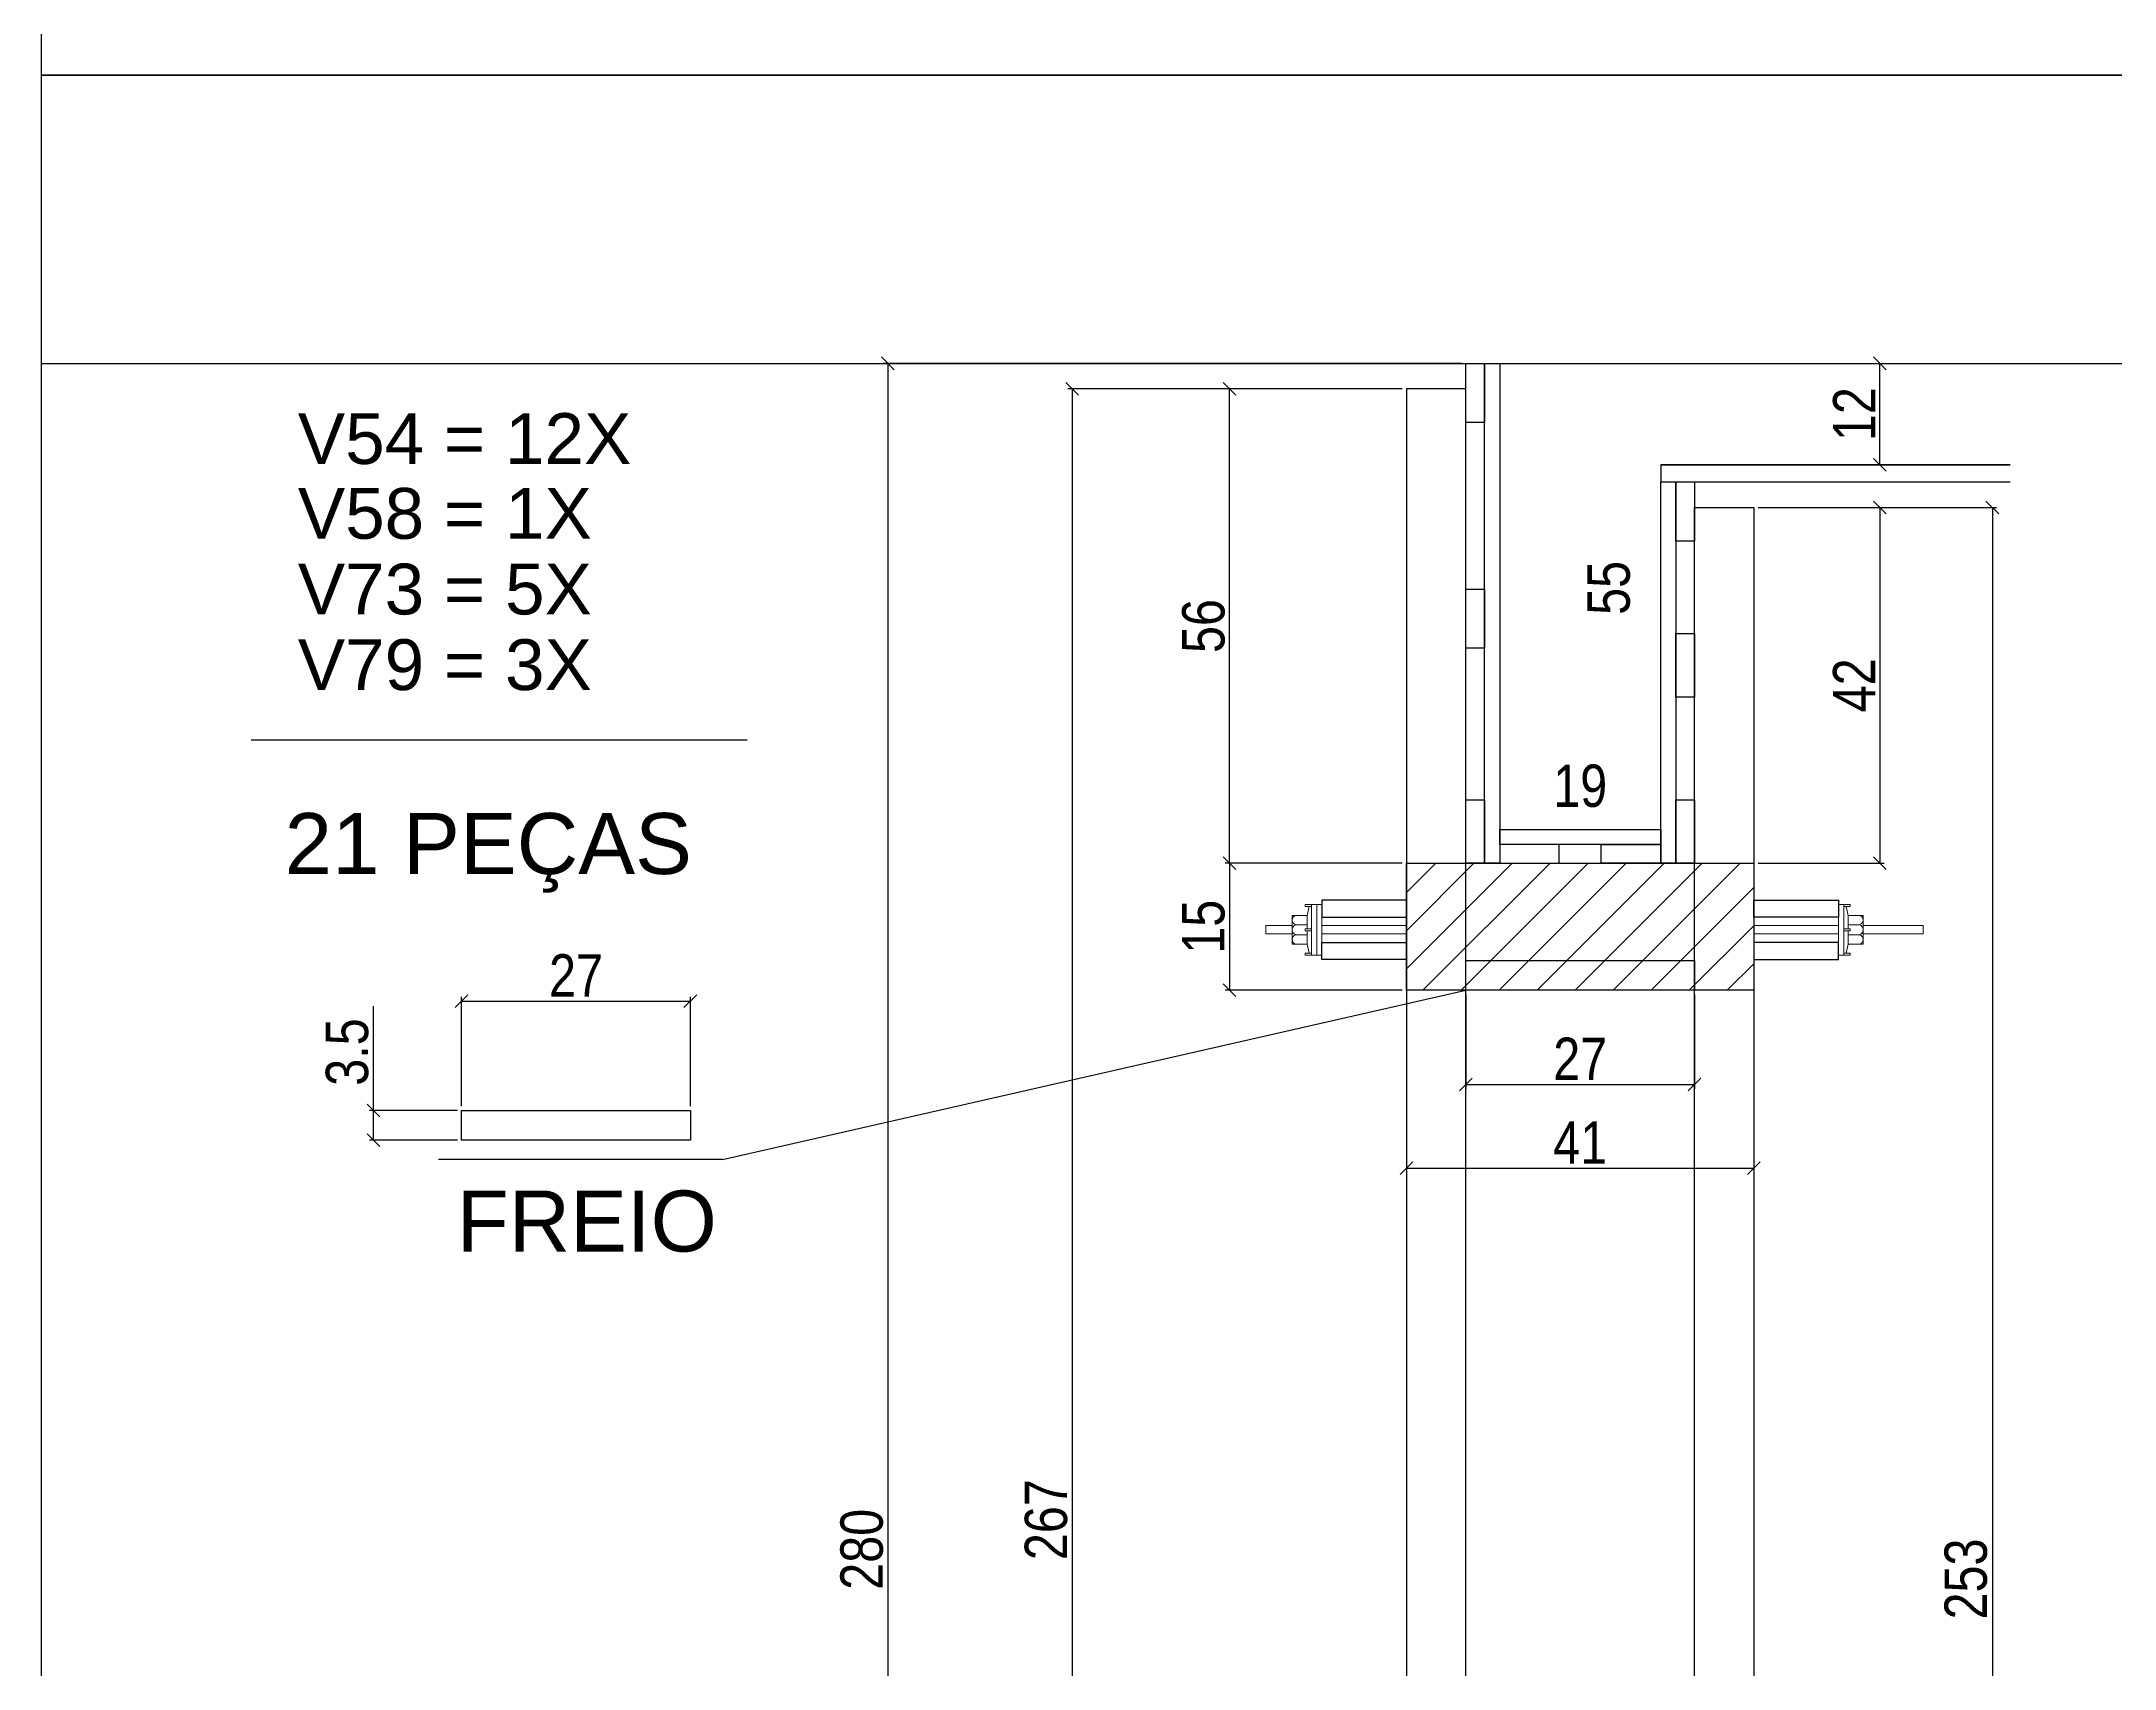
# Model space of a CAD drawing. Header units: millimetres. Extents: x 3247 to 10920, y 704 to 3817.
# Drawn here: x 3246.8 to 3736.2, y 2632.7 to 3016.9 of the extents above; entities that cross this region are included whole.
import ezdxf

# ---------------------------------------------------------------- set-up
doc = ezdxf.new("R2010")
doc.units = ezdxf.units.MM
for name, color, linetype in [('1', 1, 'Continuous'), ('COTA', 241, 'Continuous'), ('GARFOS OK', 3, 'Continuous'), ('Hachura', 253, 'Continuous'), ('Painéis', 200, 'Continuous'), ('Resinado', 41, 'Continuous'), ('SARR_3.5x7', 81, 'Continuous'), ('SARR_7x7', 40, 'Continuous'), ('TIRAS REESCORAMENTO', 252, 'Continuous'), ('VIGAS', 3, 'Continuous')]:
    doc.layers.add(name, color=color, linetype=linetype)
doc.layers.add('BARRA_ANCORAGEM', color=1, linetype='Continuous', lineweight=15)
doc.styles.add('COTA TECNICA 2X', font='techl___.ttf', dxfattribs={"height": 10})
doc.styles.add('R80-50', font='arial.ttf', dxfattribs={"height": 10})
doc.dimstyles.new('SECAO', dxfattribs={"dimscale": 0.333333, "dimtxt": 5, "dimasz": 9, "dimexe": 3, "dimexo": 3, "dimgap": 3, "dimtad": 1, "dimdec": 1, "dimlfac": 0.5, "dimzin": 12, "dimdsep": 46, "dimtxsty": 'COTA TECNICA 2X', "dimblk1": 'OBLIQUE', "dimblk2": 'OBLIQUE', "dimsah": 1, "dimcen": 0.9, "dimclrd": 4, "dimclre": 4, "dimclrt": 240, "dimadec": 1, "dimazin": 3, "dimtfac": 1, "dimtdec": 1, "dimtmove": 0, "dimatfit": 3, "dimfxl": 1, "dimtolj": 1, "dimtzin": 12, "dimarcsym": 0})

# ---------------------------------------------------------------- blocks, each defined once
blk = doc.blocks.new('_Oblique')
at = {"layer": '1', "color": 0, "lineweight": -2}
blk.add_line((-0.5, -0.5), (0.5, 0.5), dxfattribs=at)
blk = doc.blocks.new('*D106')
at = {"layer": 'COTA', "color": 4, "lineweight": -2, "transparency": 16777216}
for p, q in [((3568.02, 2934.89), (3489.06, 2934.89)), ((3490.06, 2934.89), (3490.06, 2400.8)), ((3568.02, 2400.8), (3489.06, 2400.8))]:
    blk.add_line(p, q, dxfattribs=at)
at = {"layer": 'Defpoints', "color": 0, "transparency": 16777216}
for p in [(3569.02, 2934.89), (3490.06, 2400.8), (3569.02, 2400.8)]:
    blk.add_point(p, dxfattribs=at)
at = {"layer": 'COTA', "color": 4, "lineweight": -2, "transparency": 16777216, "xscale": 3, "yscale": 3, "zscale": 3}
for p, rotation in [((3490.06, 2934.89), 90), ((3490.06, 2400.8), 270)]:
    blk.add_blockref('_Oblique', p, dxfattribs=dict(at, rotation=rotation))
at = {"layer": 'COTA', "color": 240, "transparency": 16777216, "insert": (3483.96, 2667.84), "char_height": 10, "attachment_point": 5, "rotation": 90, "style": 'COTA TECNICA 2X'}
blk.add_mtext('\\A1;267', dxfattribs=at)
blk = doc.blocks.new('*D112')
at = {"layer": 'COTA', "color": 4, "lineweight": -2, "transparency": 16777216}
for p, q in [((3568.02, 2934.89), (3526.22, 2934.89)), ((3527.22, 2822.84), (3527.22, 2934.89)), ((3568.02, 2822.84), (3526.22, 2822.84))]:
    blk.add_line(p, q, dxfattribs=at)
at = {"layer": 'Defpoints', "color": 0, "transparency": 16777216}
for p in [(3527.22, 2934.89), (3569.02, 2934.89), (3569.02, 2822.84)]:
    blk.add_point(p, dxfattribs=at)
at = {"layer": 'COTA', "color": 4, "lineweight": -2, "transparency": 16777216, "xscale": 3, "yscale": 3, "zscale": 3}
for p, rotation in [((3527.22, 2934.89), 90), ((3527.22, 2822.84), 270)]:
    blk.add_blockref('_Oblique', p, dxfattribs=dict(at, rotation=rotation))
at = {"layer": 'COTA', "color": 240, "transparency": 16777216, "insert": (3521.11, 2878.86), "char_height": 10, "attachment_point": 5, "rotation": 90, "style": 'COTA TECNICA 2X'}
blk.add_mtext('\\A1;56', dxfattribs=at)
blk = doc.blocks.new('*D113')
at = {"layer": 'COTA', "color": 4, "lineweight": -2, "transparency": 16777216}
for p, q in [((3652.02, 2906.86), (3681.78, 2906.86)), ((3680.78, 2906.86), (3680.78, 2822.84)), ((3652.02, 2822.84), (3681.78, 2822.84))]:
    blk.add_line(p, q, dxfattribs=at)
at = {"layer": 'Defpoints', "color": 0, "transparency": 16777216}
for p in [(3651.02, 2906.86), (3651.02, 2822.84), (3680.78, 2822.84)]:
    blk.add_point(p, dxfattribs=at)
at = {"layer": 'COTA', "color": 4, "lineweight": -2, "transparency": 16777216, "xscale": 3, "yscale": 3, "zscale": 3}
for p, rotation in [((3680.78, 2906.86), 90), ((3680.78, 2822.84), 270)]:
    blk.add_blockref('_Oblique', p, dxfattribs=dict(at, rotation=rotation))
at = {"layer": 'COTA', "color": 240, "transparency": 16777216, "insert": (3674.7, 2864.85), "char_height": 10, "attachment_point": 5, "rotation": 90, "style": 'COTA TECNICA 2X'}
blk.add_mtext('\\A1;42', dxfattribs=at)
blk = doc.blocks.new('*D114')
at = {"layer": 'COTA', "color": 4, "lineweight": -2, "transparency": 16777216}
for p, q in [((3582.02, 2940.89), (3445.56, 2940.89)), ((3446.56, 2940.89), (3446.56, 2380.8)), ((3568.02, 2380.8), (3445.56, 2380.8))]:
    blk.add_line(p, q, dxfattribs=at)
at = {"layer": 'Defpoints', "color": 0, "transparency": 16777216}
for p in [(3583.02, 2940.89), (3446.56, 2380.8), (3569.02, 2380.8)]:
    blk.add_point(p, dxfattribs=at)
at = {"layer": 'COTA', "color": 4, "lineweight": -2, "transparency": 16777216, "xscale": 3, "yscale": 3, "zscale": 3}
for p, rotation in [((3446.56, 2940.89), 90), ((3446.56, 2380.8), 270)]:
    blk.add_blockref('_Oblique', p, dxfattribs=dict(at, rotation=rotation))
at = {"layer": 'COTA', "color": 240, "transparency": 16777216, "insert": (3440.44, 2660.84), "char_height": 10, "attachment_point": 5, "rotation": 90, "style": 'COTA TECNICA 2X'}
blk.add_mtext('\\A1;280', dxfattribs=at)
blk = doc.blocks.new('*D116')
at = {"layer": 'Defpoints', "color": 0, "transparency": 16777216}
for p in [(3616.06, 2940.89), (3622.91, 2940.89), (3616.06, 2830.84)]:
    blk.add_point(p, dxfattribs=at)
at = {"layer": 'COTA', "color": 240, "transparency": 16777216, "insert": (3616.8, 2887.86), "char_height": 10, "attachment_point": 5, "rotation": 90, "style": 'COTA TECNICA 2X'}
blk.add_mtext('\\A1;55', dxfattribs=at)
blk = doc.blocks.new('*D117')
at = {"layer": 'Defpoints', "color": 0, "transparency": 16777216}
for p in [(3591.02, 2834.99), (3629.02, 2834.99), (3629.02, 2834.99)]:
    blk.add_point(p, dxfattribs=at)
at = {"layer": 'COTA', "color": 240, "transparency": 16777216, "insert": (3610.02, 2841.08), "char_height": 10, "attachment_point": 5, "style": 'COTA TECNICA 2X'}
blk.add_mtext('\\A1;19', dxfattribs=at)
blk = doc.blocks.new('*D119')
at = {"layer": 'COTA', "color": 4, "lineweight": -2, "transparency": 16777216}
for p, q in [((3678.62, 2940.89), (3681.78, 2940.89)), ((3680.78, 2916.89), (3680.78, 2940.89)), ((3678.62, 2916.89), (3681.78, 2916.89))]:
    blk.add_line(p, q, dxfattribs=at)
at = {"layer": 'Defpoints', "color": 0, "transparency": 16777216}
for p in [(3677.62, 2940.89), (3680.78, 2940.89), (3677.62, 2916.89)]:
    blk.add_point(p, dxfattribs=at)
at = {"layer": 'COTA', "color": 4, "lineweight": -2, "transparency": 16777216, "xscale": 3, "yscale": 3, "zscale": 3}
for p, rotation in [((3680.78, 2940.89), 90), ((3680.78, 2916.89), 270)]:
    blk.add_blockref('_Oblique', p, dxfattribs=dict(at, rotation=rotation))
at = {"layer": 'COTA', "color": 240, "transparency": 16777216, "insert": (3674.72, 2928.89), "char_height": 10, "attachment_point": 5, "rotation": 90, "style": 'COTA TECNICA 2X'}
blk.add_mtext('\\A1;12', dxfattribs=at)
blk = doc.blocks.new('*D120')
at = {"layer": 'COTA', "color": 4, "lineweight": -2, "transparency": 16777216}
for p, q in [((3653.02, 2906.86), (3708.32, 2906.86)), ((3707.32, 2906.86), (3707.32, 2400.8)), ((3653.02, 2400.8), (3708.32, 2400.8))]:
    blk.add_line(p, q, dxfattribs=at)
at = {"layer": 'Defpoints', "color": 0, "transparency": 16777216}
for p in [(3652.02, 2906.86), (3652.02, 2400.8), (3707.32, 2400.8)]:
    blk.add_point(p, dxfattribs=at)
at = {"layer": 'COTA', "color": 4, "lineweight": -2, "transparency": 16777216, "xscale": 3, "yscale": 3, "zscale": 3}
for p, rotation in [((3707.32, 2906.86), 90), ((3707.32, 2400.8), 270)]:
    blk.add_blockref('_Oblique', p, dxfattribs=dict(at, rotation=rotation))
at = {"layer": 'COTA', "color": 240, "transparency": 16777216, "insert": (3701.1, 2653.83), "char_height": 10, "attachment_point": 5, "rotation": 90, "style": 'COTA TECNICA 2X'}
blk.add_mtext('\\A1;253', dxfattribs=at)
blk = doc.blocks.new('A$C51C4441F')
at = {"layer": 'BARRA_ANCORAGEM'}
for p, q in [((-2.25, 3.4), (-1.79, 5.5)), ((-2.25, 3.4), (-5.81, 3.39)), ((-5.81, 3.39), (-5.81, -3.39)), ((-2.25, 1.2), (-5.02, 1.2)), ((-2.25, 3.4), (-2.25, 3.4)), ((-2.25, 3.4), (-2.25, 0.25)), ((-2.25, -3.4), (-5.81, -3.39)), ((-2.25, -1.2), (-5.02, -1.2)), ((-2.25, -0.25), (-2.25, -3.4)), ((-2.25, -3.4), (-1.79, -5.5))]:
    blk.add_line(p, q, dxfattribs=at)
for points in [[(-2.7, 6), (-1.2, 6), (-1.2, 5.5), (-2.7, 5.5)], [(-1.2, -6), (0, -6), (0, 6), (-1.2, 6)], [(-2.7, 0.25), (-1.2, 0.25), (-1.2, -0.25), (-2.7, -0.25)], [(-2.7, -6), (-1.2, -6), (-1.2, -5.5), (-2.7, -5.5)]]:
    blk.add_lwpolyline(points, close=True, dxfattribs=at)
for centre, radius, start, end in [((-4.66, 2.3), 1.15, 107.7845, 252.2718), ((-4.52, 0), 1.3, 112.648, 247.4083), ((-4.66, -2.3), 1.15, 107.7845, 252.2718)]:
    blk.add_arc(centre, radius, start, end, dxfattribs=at)
blk = doc.blocks.new('*D163')
at = {"layer": 'COTA', "color": 4, "lineweight": -2, "transparency": 16777216}
for p, q in [((3325.16, 2764.45), (3325.16, 2789.06)), ((3344.94, 2764.45), (3324.16, 2764.45)), ((3325.16, 2757.45), (3325.16, 2764.45)), ((3344.94, 2757.45), (3324.16, 2757.45))]:
    blk.add_line(p, q, dxfattribs=at)
at = {"layer": 'Defpoints', "color": 0, "transparency": 16777216}
for p in [(3325.16, 2764.45), (3345.94, 2764.45), (3345.94, 2757.45)]:
    blk.add_point(p, dxfattribs=at)
at = {"layer": 'COTA', "color": 4, "lineweight": -2, "transparency": 16777216, "xscale": 3, "yscale": 3, "zscale": 3}
for p, rotation in [((3325.16, 2764.45), 90), ((3325.16, 2757.45), 270)]:
    blk.add_blockref('_Oblique', p, dxfattribs=dict(at, rotation=rotation))
at = {"layer": 'COTA', "color": 240, "transparency": 16777216, "insert": (3318.94, 2778.26), "char_height": 10, "attachment_point": 5, "rotation": 90, "style": 'COTA TECNICA 2X'}
blk.add_mtext('\\A1;3.5', dxfattribs=at)
blk = doc.blocks.new('*D436')
at = {"layer": 'COTA', "color": 4, "lineweight": -2, "transparency": 16777216}
for p, q in [((3345.94, 2765.45), (3345.94, 2791.29)), ((3345.94, 2790.29), (3399.94, 2790.29)), ((3399.94, 2765.45), (3399.94, 2791.29))]:
    blk.add_line(p, q, dxfattribs=at)
at = {"layer": 'Defpoints', "color": 0, "transparency": 16777216}
for p in [(3399.94, 2790.29), (3345.94, 2764.45), (3399.94, 2764.45)]:
    blk.add_point(p, dxfattribs=at)
at = {"layer": 'COTA', "color": 4, "lineweight": -2, "transparency": 16777216, "xscale": 3, "yscale": 3, "zscale": 3, "rotation": 180}
blk.add_blockref('_Oblique', (3345.94, 2790.29), dxfattribs=at)
at = {"layer": 'COTA', "color": 4, "lineweight": -2, "transparency": 16777216, "xscale": 3, "yscale": 3, "zscale": 3}
blk.add_blockref('_Oblique', (3399.94, 2790.29), dxfattribs=at)
at = {"layer": 'COTA', "color": 240, "transparency": 16777216, "insert": (3372.94, 2796.36), "char_height": 10, "attachment_point": 5, "style": 'COTA TECNICA 2X'}
blk.add_mtext('\\A1;27', dxfattribs=at)
blk = doc.blocks.new('*D437')
at = {"layer": 'COTA', "color": 4, "lineweight": -2, "transparency": 16777216}
for p, q in [((3568.02, 2822.84), (3526.22, 2822.84)), ((3527.22, 2822.84), (3527.22, 2792.84)), ((3568.02, 2792.84), (3526.22, 2792.84))]:
    blk.add_line(p, q, dxfattribs=at)
at = {"layer": 'Defpoints', "color": 0, "transparency": 16777216}
for p in [(3569.02, 2822.84), (3527.22, 2792.84), (3569.02, 2792.84)]:
    blk.add_point(p, dxfattribs=at)
at = {"layer": 'COTA', "color": 4, "lineweight": -2, "transparency": 16777216, "xscale": 3, "yscale": 3, "zscale": 3}
for p, rotation in [((3527.22, 2822.84), 90), ((3527.22, 2792.84), 270)]:
    blk.add_blockref('_Oblique', p, dxfattribs=dict(at, rotation=rotation))
at = {"layer": 'COTA', "color": 240, "transparency": 16777216, "insert": (3521.11, 2807.84), "char_height": 10, "attachment_point": 5, "rotation": 90, "style": 'COTA TECNICA 2X'}
blk.add_mtext('\\A1;15', dxfattribs=at)
blk = doc.blocks.new('*D438')
at = {"layer": 'COTA', "color": 4, "lineweight": -2, "transparency": 16777216}
for p, q in [((3583.02, 2791.84), (3583.02, 2769.6)), ((3637.02, 2791.84), (3637.02, 2769.6)), ((3583.02, 2770.6), (3637.02, 2770.6))]:
    blk.add_line(p, q, dxfattribs=at)
at = {"layer": 'Defpoints', "color": 0, "transparency": 16777216}
for p in [(3583.02, 2792.84), (3637.02, 2792.84), (3637.02, 2770.6)]:
    blk.add_point(p, dxfattribs=at)
at = {"layer": 'COTA', "color": 4, "lineweight": -2, "transparency": 16777216, "xscale": 3, "yscale": 3, "zscale": 3, "rotation": 180}
blk.add_blockref('_Oblique', (3583.02, 2770.6), dxfattribs=at)
at = {"layer": 'COTA', "color": 4, "lineweight": -2, "transparency": 16777216, "xscale": 3, "yscale": 3, "zscale": 3}
blk.add_blockref('_Oblique', (3637.02, 2770.6), dxfattribs=at)
at = {"layer": 'COTA', "color": 240, "transparency": 16777216, "insert": (3610.02, 2776.67), "char_height": 10, "attachment_point": 5, "style": 'COTA TECNICA 2X'}
blk.add_mtext('\\A1;27', dxfattribs=at)
blk = doc.blocks.new('*D439')
at = {"layer": 'COTA', "color": 4, "lineweight": -2, "transparency": 16777216}
for p, q in [((3569.02, 2791.84), (3569.02, 2749.81)), ((3651.02, 2791.84), (3651.02, 2749.81)), ((3569.02, 2750.81), (3651.02, 2750.81))]:
    blk.add_line(p, q, dxfattribs=at)
at = {"layer": 'Defpoints', "color": 0, "transparency": 16777216}
for p in [(3569.02, 2792.84), (3651.02, 2792.84), (3651.02, 2750.81)]:
    blk.add_point(p, dxfattribs=at)
at = {"layer": 'COTA', "color": 4, "lineweight": -2, "transparency": 16777216, "xscale": 3, "yscale": 3, "zscale": 3, "rotation": 180}
blk.add_blockref('_Oblique', (3569.02, 2750.81), dxfattribs=at)
at = {"layer": 'COTA', "color": 4, "lineweight": -2, "transparency": 16777216, "xscale": 3, "yscale": 3, "zscale": 3}
blk.add_blockref('_Oblique', (3651.02, 2750.81), dxfattribs=at)
at = {"layer": 'COTA', "color": 240, "transparency": 16777216, "insert": (3610.02, 2756.88), "char_height": 10, "attachment_point": 5, "style": 'COTA TECNICA 2X'}
blk.add_mtext('\\A1;41', dxfattribs=at)

msp = doc.modelspace()

# ---------------------------------------------------------------- hatches: boundary and pattern name
at = {"layer": 'COTA'}
h = msp.add_hatch(dxfattribs=at)
h.set_pattern_fill('ANSI31', color=256, scale=2, style=0)
h.set_pattern_definition([(45, (-21045.9274, -210474.229), (-4.49012806, 4.49012806), [])])
h.paths.add_polyline_path([(3651.02, 2792.84), (3651.02, 2822.84), (3569.02, 2822.84), (3569.02, 2792.84)])

# ---------------------------------------------------------------- linework, layer by layer
at = {"layer": 'BARRA_ANCORAGEM'}
for points in [[(3547.82, 2813.14), (3549.02, 2813.14), (3549.02, 2801.14), (3547.82, 2801.14)], [(3672.22, 2813.14), (3671.02, 2813.14), (3671.02, 2801.14), (3672.22, 2801.14)], [(3535.82, 2806.14), (3542.01, 2806.14), (3542.01, 2808.14), (3535.82, 2808.14)], [(3549.02, 2806.14), (3569.02, 2806.14), (3569.02, 2808.14), (3549.02, 2808.14)], [(3671.02, 2806.14), (3651.02, 2806.14), (3651.02, 2808.14), (3671.02, 2808.14)], [(3676.84, 2806.14), (3691.02, 2806.14), (3691.02, 2808.14), (3676.84, 2808.14)]]:
    msp.add_lwpolyline(points, close=True, dxfattribs=at)
at = {"layer": 'COTA', "color": 1}
msp.add_line((3246.75, 2940.89), (6743.22, 2940.89), dxfattribs=at)
at = {"layer": 'GARFOS OK', "color": 3}
for q in [(3583.02, 2792.84), (3340.52, 2752.92)]:
    msp.add_line((3407.54, 2752.92), q, dxfattribs=at)
at = {"layer": 'Hachura', "color": 7}
msp.add_line((3296.22, 2851.99), (3413.38, 2851.99), dxfattribs=at)
at = {"layer": 'Painéis'}
msp.add_lwpolyline([(3651.02, 2792.84), (3569.02, 2792.84), (3569.02, 2822.84), (3651.02, 2822.84)], close=True, dxfattribs=at)
at = {"layer": 'Resinado'}
msp.add_line((3629.02, 2916.89), (3711.5, 2916.89), dxfattribs=at)
at = {"layer": 'SARR_3.5x7', "linetype": 'Continuous'}
msp.add_lwpolyline([(3345.94, 2764.45), (3399.94, 2764.45), (3399.94, 2757.45), (3345.94, 2757.45)], close=True, dxfattribs=at)
at = {"layer": 'SARR_7x7', "linetype": 'Continuous'}
for points in [[(3569.02, 2400.8), (3583.02, 2400.8), (3583.02, 2934.89), (3569.02, 2934.89)], [(3651.02, 2400.8), (3637.02, 2400.8), (3637.02, 2906.86), (3651.02, 2906.86)], [(3583.02, 2799.84), (3637.02, 2799.84), (3637.02, 2792.84), (3583.02, 2792.84)]]:
    msp.add_lwpolyline(points, close=True, dxfattribs=at)
at = {"layer": 'TIRAS REESCORAMENTO', "linetype": 'ByBlock'}
for p, q in [((3591.02, 2940.89), (3711.99, 2940.89)), ((3629.02, 2912.89), (3711.5, 2912.89))]:
    msp.add_line(p, q, dxfattribs=at)
for points in [[(3583.02, 2940.89), (3587.42, 2940.89), (3587.42, 2926.89), (3583.02, 2926.89)], [(3632.62, 2912.89), (3637.02, 2912.89), (3637.02, 2898.89), (3632.62, 2898.89)], [(3583.02, 2887.6), (3587.42, 2887.6), (3587.42, 2873.6), (3583.02, 2873.6)], [(3632.62, 2877.1), (3637.02, 2877.1), (3637.02, 2862.1), (3632.62, 2862.1)], [(3583.02, 2837.84), (3587.42, 2837.84), (3587.42, 2822.84), (3583.02, 2822.84)], [(3632.62, 2837.84), (3637.02, 2837.84), (3637.02, 2822.84), (3632.62, 2822.84)], [(3629.02, 2827.24), (3591.02, 2827.24), (3591.02, 2830.84), (3629.02, 2830.84)], [(3605.02, 2822.84), (3605.02, 2827.24), (3591.02, 2827.24), (3591.02, 2822.84)], [(3614.99, 2822.84), (3614.99, 2827.24), (3629.02, 2827.24), (3629.02, 2822.84)], [(3549.02, 2810.14), (3569.02, 2810.14), (3569.02, 2814.14), (3549.02, 2814.14)], [(3671.02, 2810.14), (3651.02, 2810.14), (3651.02, 2814.14), (3671.02, 2814.14)], [(3549.02, 2804.14), (3569.02, 2804.14), (3569.02, 2800.14), (3549.02, 2800.14)], [(3671.02, 2804.14), (3651.02, 2804.14), (3651.02, 2800.14), (3671.02, 2800.14)]]:
    msp.add_lwpolyline(points, close=True, dxfattribs=at)
for points in [[(3591.02, 2822.84), (3587.42, 2822.84), (3587.42, 2940.89), (3591.02, 2940.89), (3591.02, 2822.84)], [(3711.5, 2916.89), (3629.02, 2916.89), (3629.02, 2912.89), (3711.5, 2912.89)], [(3632.62, 2822.84), (3629.02, 2822.84), (3629.02, 2912.89), (3632.62, 2912.89), (3632.62, 2822.84)]]:
    msp.add_lwpolyline(points, dxfattribs=at)
at = {"layer": 'VIGAS'}
for points in [[(3746.25, 3008.97), (3246.75, 3008.97), (3246.75, 3817.27), (3746.25, 3817.27)], [(3746.25, 2240.54), (3246.75, 2240.54), (3246.75, 3008.97), (3746.25, 3008.97)]]:
    msp.add_lwpolyline(points, close=True, dxfattribs=at)

# ---------------------------------------------------------------- block references
at = {"layer": 'BARRA_ANCORAGEM', "xscale": -1, "rotation": 180}
msp.add_blockref('A$C51C4441F', (3547.82, 2807.14), dxfattribs=at)
at = {"layer": 'BARRA_ANCORAGEM', "xscale": -1}
msp.add_blockref('A$C51C4441F', (3671.02, 2807.14), dxfattribs=at)

# ---------------------------------------------------------------- texts
at = {"layer": 'VIGAS', "color": 7, "style": 'R80-50'}
for s, p in [('V54 = 12X', (3307.27, 2917.12)), ('V58 = 1X', (3307.27, 2899.46)), ('V73 = 5X', (3307.27, 2881.59)), ('V79 = 3X', (3307.27, 2863.73))]:
    msp.add_text(s, height=12, dxfattribs=at).set_placement(p)
at = {"layer": 'VIGAS', "color": 7, "char_height": 14.4, "attachment_point": 1, "style": 'R80-50'}
for s, insert in [('21 PEÇAS', (3304.16, 2834.7)), ('FREIO', (3344.75, 2745.55))]:
    msp.add_mtext_dynamic_manual_height_columns(s, width=162.221, gutter_width=50, heights=[0], dxfattribs=dict(at, insert=insert))

# ---------------------------------------------------------------- dimensions: what is measured, and where the dimension line sits
at = {"layer": 'COTA', "color": 3}
for base, p1, p2, picture, middle in [((3446.56, 2380.8), (3583.02, 2940.89), (3569.02, 2380.8), '*D114', (3440.44, 2660.84)), ((3680.78, 2940.89), (3677.62, 2916.89), (3677.62, 2940.89), '*D119', (3674.72, 2928.89)), ((3490.06, 2400.8), (3569.02, 2934.89), (3569.02, 2400.8), '*D106', (3483.96, 2667.84)), ((3527.22, 2934.89), (3569.02, 2822.84), (3569.02, 2934.89), '*D112', (3521.11, 2878.86)), ((3680.78, 2822.84), (3651.02, 2906.86), (3651.02, 2822.84), '*D113', (3674.7, 2864.85)), ((3707.32, 2400.8), (3652.02, 2906.86), (3652.02, 2400.8), '*D120', (3701.1, 2653.83)), ((3527.22, 2792.84), (3569.02, 2822.84), (3569.02, 2792.84), '*D437', (3521.11, 2807.84)), ((3325.16, 2764.45), (3345.94, 2757.45), (3345.94, 2764.45), '*D163', (3318.94, 2778.26))]:
    dim = msp.add_linear_dim(base=base, p1=p1, p2=p2, angle=90, dimstyle='SECAO', dxfattribs=at)
    dim.commit()
    dim.dimension.update_dxf_attribs({"geometry": picture, "text_midpoint": middle})
dim = msp.add_linear_dim(base=(3622.91, 2940.89), p1=(3616.06, 2830.84), p2=(3616.06, 2940.89), angle=90, dimstyle='SECAO', override={"dimse1": 1, "dimse2": 1, "dimsd1": 1, "dimsd2": 1}, dxfattribs=at)
dim.commit()
dim.dimension.update_dxf_attribs({"geometry": '*D116', "text_midpoint": (3622.91, 2887.86), "dimtype": 160})
dim = msp.add_linear_dim(base=(3629.02, 2834.99), p1=(3591.02, 2834.99), p2=(3629.02, 2834.99), dimstyle='SECAO', override={"dimse1": 1, "dimse2": 1, "dimsd1": 1, "dimsd2": 1}, dxfattribs=at)
dim.commit()
dim.dimension.update_dxf_attribs({"geometry": '*D117', "text_midpoint": (3610.02, 2841.08)})
for base, p1, p2, picture, middle in [((3399.94, 2790.29), (3345.94, 2764.45), (3399.94, 2764.45), '*D436', (3372.94, 2796.36)), ((3651.02, 2750.81), (3569.02, 2792.84), (3651.02, 2792.84), '*D439', (3610.02, 2756.88)), ((3637.02, 2770.6), (3583.02, 2792.84), (3637.02, 2792.84), '*D438', (3610.02, 2776.67))]:
    dim = msp.add_linear_dim(base=base, p1=p1, p2=p2, dimstyle='SECAO', dxfattribs=at)
    dim.commit()
    dim.dimension.update_dxf_attribs({"geometry": picture, "text_midpoint": middle})

doc.saveas('drawing.dxf')
